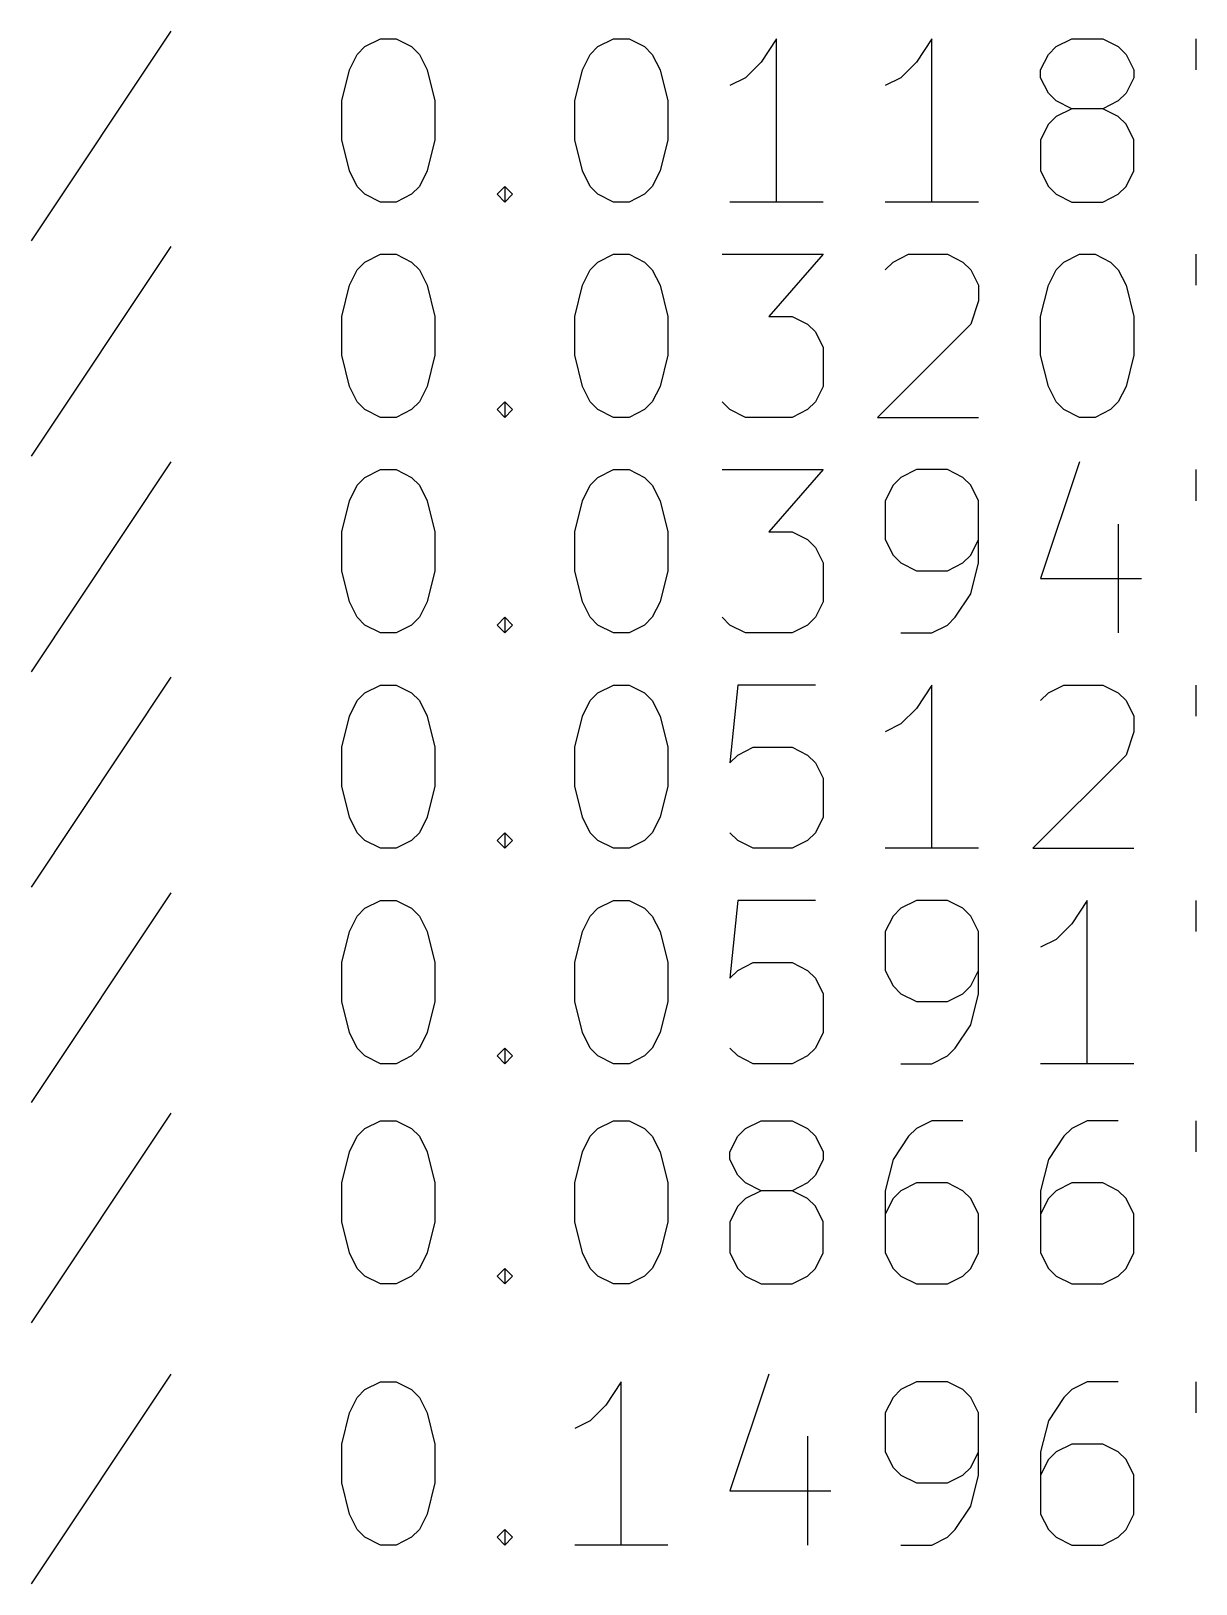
# Model space of a CAD drawing. Extents: x 80 to 226, y -171 to -35.
# Drawn here: x 99.77 to 114.06, y -170.96 to -151.93 of the extents above; entities that cross this region are included whole.
import ezdxf

# ---------------------------------------------------------------- set-up
doc = ezdxf.new("R2010")
doc.units = 0
doc.layers.add('BLACK', color=7, linetype='CONTINUOUS')

msp = doc.modelspace()

# ---------------------------------------------------------------- linework, layer by layer
at = {"layer": 'BLACK', "linetype": 'CONTINUOUS'}
for p, q in [((101.484983, -151.927496), (99.770698, -154.498924)), ((103.865936, -152.117972), (104.056412, -152.022734)), ((104.056412, -152.022734), (104.246889, -152.022734)), ((104.246889, -152.022734), (104.437365, -152.117972)), ((106.723079, -152.117972), (106.913555, -152.022734)), ((106.913555, -152.022734), (107.104032, -152.022734)), ((107.104032, -152.022734), (107.294508, -152.117972)), ((108.913555, -152.022734), (108.723079, -152.308448)), ((108.913555, -154.022734), (108.913555, -152.022734)), ((110.818317, -152.022734), (110.627841, -152.308448)), ((110.818317, -154.022734), (110.818317, -152.022734)), ((112.342127, -152.117972), (112.532603, -152.022734)), ((112.532603, -152.022734), (112.913556, -152.022734)), ((112.913556, -152.022734), (113.104032, -152.117972)), ((114.056413, -152.022734), (114.056413, -152.403686)), ((103.67546, -152.403686), (103.770698, -152.21321)), ((103.770698, -152.21321), (103.865936, -152.117972)), ((104.437365, -152.117972), (104.532603, -152.21321)), ((104.532603, -152.21321), (104.627841, -152.403686)), ((106.532603, -152.403686), (106.627841, -152.21321)), ((106.627841, -152.21321), (106.723079, -152.117972)), ((107.294508, -152.117972), (107.389746, -152.21321)), ((107.389746, -152.21321), (107.484984, -152.403686)), ((112.151651, -152.403686), (112.246889, -152.21321)), ((112.246889, -152.21321), (112.342127, -152.117972)), ((113.104032, -152.117972), (113.19927, -152.21321)), ((113.19927, -152.21321), (113.294508, -152.403686)), ((103.580222, -152.784638), (103.67546, -152.403686)), ((104.627841, -152.403686), (104.723079, -152.784638)), ((106.437365, -152.784638), (106.532603, -152.403686)), ((107.484984, -152.403686), (107.580222, -152.784638)), ((108.723079, -152.308448), (108.532603, -152.498924)), ((110.627841, -152.308448), (110.437365, -152.498924)), ((112.151651, -152.498924), (112.151651, -152.403686)), ((113.294508, -152.403686), (113.294508, -152.498924)), ((108.532603, -152.498924), (108.342127, -152.594162)), ((110.437365, -152.498924), (110.246889, -152.594162)), ((112.246889, -152.6894), (112.151651, -152.498924)), ((113.294508, -152.498924), (113.19927, -152.6894)), ((103.580222, -153.260829), (103.580222, -152.784638)), ((104.723079, -152.784638), (104.723079, -153.260829)), ((106.437365, -153.260829), (106.437365, -152.784638)), ((107.580222, -152.784638), (107.580222, -153.260829)), ((112.342127, -152.784638), (112.246889, -152.6894)), ((112.532603, -152.879876), (112.342127, -152.784638)), ((113.104032, -152.784638), (112.913556, -152.879876)), ((113.19927, -152.6894), (113.104032, -152.784638)), ((112.342127, -152.975115), (112.246889, -153.070353)), ((112.532603, -152.879876), (112.342127, -152.975115)), ((112.913556, -152.879876), (112.532603, -152.879876)), ((113.104032, -152.975115), (112.913556, -152.879876)), ((113.19927, -153.070353), (113.104032, -152.975115)), ((112.246889, -153.070353), (112.151651, -153.260829)), ((113.294508, -153.260829), (113.19927, -153.070353)), ((103.67546, -153.641781), (103.580222, -153.260829)), ((104.723079, -153.260829), (104.627841, -153.641781)), ((106.532603, -153.641781), (106.437365, -153.260829)), ((107.580222, -153.260829), (107.484984, -153.641781)), ((112.151651, -153.260829), (112.151651, -153.641781)), ((113.294508, -153.641781), (113.294508, -153.260829)), ((103.770698, -153.832257), (103.67546, -153.641781)), ((104.627841, -153.641781), (104.532603, -153.832257)), ((106.627841, -153.832257), (106.532603, -153.641781)), ((107.484984, -153.641781), (107.389746, -153.832257)), ((112.151651, -153.641781), (112.246889, -153.832257)), ((113.19927, -153.832257), (113.294508, -153.641781)), ((103.865936, -153.927496), (103.770698, -153.832257)), ((104.056412, -154.022734), (103.865936, -153.927496)), ((104.437365, -153.927496), (104.246889, -154.022734)), ((104.532603, -153.832257), (104.437365, -153.927496)), ((105.484984, -153.927496), (105.580222, -153.832257)), ((105.580222, -154.022734), (105.484984, -153.927496)), ((105.580222, -153.832257), (105.67546, -153.927496)), ((105.580222, -153.832257), (105.580222, -154.022734)), ((105.67546, -153.927496), (105.580222, -154.022734)), ((106.723079, -153.927496), (106.627841, -153.832257)), ((106.913555, -154.022734), (106.723079, -153.927496)), ((107.294508, -153.927496), (107.104032, -154.022734)), ((107.389746, -153.832257), (107.294508, -153.927496)), ((112.246889, -153.832257), (112.342127, -153.927496)), ((112.342127, -153.927496), (112.532603, -154.022734)), ((112.913556, -154.022734), (113.104032, -153.927496)), ((113.104032, -153.927496), (113.19927, -153.832257)), ((104.246889, -154.022734), (104.056412, -154.022734)), ((107.104032, -154.022734), (106.913555, -154.022734)), ((109.484984, -154.022734), (108.342127, -154.022734)), ((111.389746, -154.022734), (110.246889, -154.022734)), ((112.532603, -154.022734), (112.913556, -154.022734)), ((101.484983, -154.567496), (99.770698, -157.138924)), ((103.865936, -154.757972), (104.056412, -154.662734)), ((104.056412, -154.662734), (104.246889, -154.662734)), ((104.246889, -154.662734), (104.437365, -154.757972)), ((106.723079, -154.757972), (106.913555, -154.662734)), ((106.913555, -154.662734), (107.104032, -154.662734)), ((107.104032, -154.662734), (107.294508, -154.757972)), ((108.246889, -154.662734), (109.484984, -154.662734)), ((109.484984, -154.662734), (108.818317, -155.424638)), ((110.342127, -154.757972), (110.532603, -154.662734)), ((110.532603, -154.662734), (111.008794, -154.662734)), ((111.008794, -154.662734), (111.19927, -154.757972)), ((112.437365, -154.757972), (112.627841, -154.662734)), ((112.627841, -154.662734), (112.818318, -154.662734)), ((112.818318, -154.662734), (113.008794, -154.757972)), ((114.056413, -154.662734), (114.056413, -155.043686)), ((103.67546, -155.043686), (103.770698, -154.85321)), ((103.770698, -154.85321), (103.865936, -154.757972)), ((104.437365, -154.757972), (104.532603, -154.85321)), ((104.532603, -154.85321), (104.627841, -155.043686)), ((106.532603, -155.043686), (106.627841, -154.85321)), ((106.627841, -154.85321), (106.723079, -154.757972)), ((107.294508, -154.757972), (107.389746, -154.85321)), ((107.389746, -154.85321), (107.484984, -155.043686)), ((110.246889, -154.85321), (110.342127, -154.757972)), ((111.19927, -154.757972), (111.294508, -154.85321)), ((111.294508, -154.85321), (111.389746, -155.043686)), ((112.246889, -155.043686), (112.342127, -154.85321)), ((112.342127, -154.85321), (112.437365, -154.757972)), ((113.008794, -154.757972), (113.104032, -154.85321)), ((113.104032, -154.85321), (113.19927, -155.043686)), ((103.580222, -155.424638), (103.67546, -155.043686)), ((104.627841, -155.043686), (104.723079, -155.424638)), ((106.437365, -155.424638), (106.532603, -155.043686)), ((107.484984, -155.043686), (107.580222, -155.424638)), ((111.389746, -155.043686), (111.389746, -155.234162)), ((112.151651, -155.424638), (112.246889, -155.043686)), ((113.19927, -155.043686), (113.294508, -155.424638)), ((111.389746, -155.234162), (111.294508, -155.519876)), ((103.580222, -155.900829), (103.580222, -155.424638)), ((104.723079, -155.424638), (104.723079, -155.900829)), ((106.437365, -155.900829), (106.437365, -155.424638)), ((107.580222, -155.424638), (107.580222, -155.900829)), ((108.818317, -155.424638), (109.104032, -155.424638)), ((109.104032, -155.424638), (109.294508, -155.519876)), ((112.151651, -155.900829), (112.151651, -155.424638)), ((113.294508, -155.424638), (113.294508, -155.900829)), ((109.294508, -155.519876), (109.389746, -155.615115)), ((109.389746, -155.615115), (109.484984, -155.805591)), ((111.294508, -155.519876), (110.151651, -156.662734)), ((109.484984, -155.805591), (109.484984, -156.281781)), ((103.67546, -156.281781), (103.580222, -155.900829)), ((104.723079, -155.900829), (104.627841, -156.281781)), ((106.532603, -156.281781), (106.437365, -155.900829)), ((107.580222, -155.900829), (107.484984, -156.281781)), ((112.246889, -156.281781), (112.151651, -155.900829)), ((113.294508, -155.900829), (113.19927, -156.281781)), ((103.770698, -156.472257), (103.67546, -156.281781)), ((104.627841, -156.281781), (104.532603, -156.472257)), ((106.627841, -156.472257), (106.532603, -156.281781)), ((107.484984, -156.281781), (107.389746, -156.472257)), ((109.484984, -156.281781), (109.389746, -156.472257)), ((112.342127, -156.472257), (112.246889, -156.281781)), ((113.19927, -156.281781), (113.104032, -156.472257)), ((103.865936, -156.567496), (103.770698, -156.472257)), ((104.056412, -156.662734), (103.865936, -156.567496)), ((104.437365, -156.567496), (104.246889, -156.662734)), ((104.532603, -156.472257), (104.437365, -156.567496)), ((105.484984, -156.567496), (105.580222, -156.472257)), ((105.580222, -156.662734), (105.484984, -156.567496)), ((105.580222, -156.472257), (105.67546, -156.567496)), ((105.580222, -156.472257), (105.580222, -156.662734)), ((105.67546, -156.567496), (105.580222, -156.662734)), ((106.723079, -156.567496), (106.627841, -156.472257)), ((106.913555, -156.662734), (106.723079, -156.567496)), ((107.294508, -156.567496), (107.104032, -156.662734)), ((107.389746, -156.472257), (107.294508, -156.567496)), ((108.342127, -156.567496), (108.246889, -156.472257)), ((108.532603, -156.662734), (108.342127, -156.567496)), ((109.294508, -156.567496), (109.104032, -156.662734)), ((109.389746, -156.472257), (109.294508, -156.567496)), ((112.437365, -156.567496), (112.342127, -156.472257)), ((112.627841, -156.662734), (112.437365, -156.567496)), ((113.008794, -156.567496), (112.818318, -156.662734)), ((113.104032, -156.472257), (113.008794, -156.567496)), ((104.246889, -156.662734), (104.056412, -156.662734)), ((107.104032, -156.662734), (106.913555, -156.662734)), ((109.104032, -156.662734), (108.532603, -156.662734)), ((110.151651, -156.662734), (111.389746, -156.662734)), ((112.818318, -156.662734), (112.627841, -156.662734)), ((101.484983, -157.207496), (99.770698, -159.778924)), ((103.865936, -157.397972), (104.056412, -157.302734)), ((104.056412, -157.302734), (104.246889, -157.302734)), ((104.246889, -157.302734), (104.437365, -157.397972)), ((106.723079, -157.397972), (106.913555, -157.302734)), ((106.913555, -157.302734), (107.104032, -157.302734)), ((107.104032, -157.302734), (107.294508, -157.397972)), ((108.246889, -157.302734), (109.484984, -157.302734)), ((109.484984, -157.302734), (108.818317, -158.064638)), ((110.627841, -157.302734), (110.437365, -157.397972)), ((111.008794, -157.302734), (110.627841, -157.302734)), ((111.19927, -157.397972), (111.008794, -157.302734)), ((112.627841, -157.207496), (112.151651, -158.636067)), ((114.056413, -157.302734), (114.056413, -157.683686)), ((103.67546, -157.683686), (103.770698, -157.49321)), ((103.770698, -157.49321), (103.865936, -157.397972)), ((104.437365, -157.397972), (104.532603, -157.49321)), ((104.532603, -157.49321), (104.627841, -157.683686)), ((106.532603, -157.683686), (106.627841, -157.49321)), ((106.627841, -157.49321), (106.723079, -157.397972)), ((107.294508, -157.397972), (107.389746, -157.49321)), ((107.389746, -157.49321), (107.484984, -157.683686)), ((110.342127, -157.49321), (110.246889, -157.683686)), ((110.437365, -157.397972), (110.342127, -157.49321)), ((111.294508, -157.49321), (111.19927, -157.397972)), ((111.389746, -157.683686), (111.294508, -157.49321)), ((103.580222, -158.064638), (103.67546, -157.683686)), ((104.627841, -157.683686), (104.723079, -158.064638)), ((106.437365, -158.064638), (106.532603, -157.683686)), ((107.484984, -157.683686), (107.580222, -158.064638)), ((110.246889, -157.683686), (110.246889, -158.159876)), ((111.389746, -158.445591), (111.389746, -157.683686)), ((103.580222, -158.540829), (103.580222, -158.064638)), ((104.723079, -158.064638), (104.723079, -158.540829)), ((106.437365, -158.540829), (106.437365, -158.064638)), ((107.580222, -158.064638), (107.580222, -158.540829)), ((108.818317, -158.064638), (109.104032, -158.064638)), ((109.104032, -158.064638), (109.294508, -158.159876)), ((113.104032, -157.9694), (113.104032, -159.302734)), ((109.294508, -158.159876), (109.389746, -158.255115)), ((109.389746, -158.255115), (109.484984, -158.445591)), ((110.246889, -158.159876), (110.342127, -158.350353)), ((111.294508, -158.350353), (111.389746, -158.159876)), ((109.484984, -158.445591), (109.484984, -158.921781)), ((110.342127, -158.350353), (110.437365, -158.445591)), ((110.437365, -158.445591), (110.627841, -158.540829)), ((111.008794, -158.540829), (111.19927, -158.445591)), ((111.19927, -158.445591), (111.294508, -158.350353)), ((111.294508, -158.826543), (111.389746, -158.445591)), ((103.67546, -158.921781), (103.580222, -158.540829)), ((104.723079, -158.540829), (104.627841, -158.921781)), ((106.532603, -158.921781), (106.437365, -158.540829)), ((107.580222, -158.540829), (107.484984, -158.921781)), ((110.627841, -158.540829), (111.008794, -158.540829)), ((112.151651, -158.636067), (113.389746, -158.636067)), ((111.104032, -159.112257), (111.294508, -158.826543)), ((103.770698, -159.112257), (103.67546, -158.921781)), ((104.627841, -158.921781), (104.532603, -159.112257)), ((106.627841, -159.112257), (106.532603, -158.921781)), ((107.484984, -158.921781), (107.389746, -159.112257)), ((109.484984, -158.921781), (109.389746, -159.112257)), ((103.865936, -159.207496), (103.770698, -159.112257)), ((104.056412, -159.302734), (103.865936, -159.207496)), ((104.437365, -159.207496), (104.246889, -159.302734)), ((104.532603, -159.112257), (104.437365, -159.207496)), ((105.484984, -159.207496), (105.580222, -159.112257)), ((105.580222, -159.302734), (105.484984, -159.207496)), ((105.580222, -159.112257), (105.67546, -159.207496)), ((105.580222, -159.112257), (105.580222, -159.302734)), ((105.67546, -159.207496), (105.580222, -159.302734)), ((106.723079, -159.207496), (106.627841, -159.112257)), ((106.913555, -159.302734), (106.723079, -159.207496)), ((107.294508, -159.207496), (107.104032, -159.302734)), ((107.389746, -159.112257), (107.294508, -159.207496)), ((108.342127, -159.207496), (108.246889, -159.112257)), ((108.532603, -159.302734), (108.342127, -159.207496)), ((109.294508, -159.207496), (109.104032, -159.302734)), ((109.389746, -159.112257), (109.294508, -159.207496)), ((110.818317, -159.302734), (111.008794, -159.207496)), ((111.008794, -159.207496), (111.104032, -159.112257)), ((104.246889, -159.302734), (104.056412, -159.302734)), ((107.104032, -159.302734), (106.913555, -159.302734)), ((109.104032, -159.302734), (108.532603, -159.302734)), ((110.437365, -159.302734), (110.818317, -159.302734)), ((101.484983, -159.847496), (99.770698, -162.418924)), ((103.770698, -160.13321), (103.865936, -160.037972)), ((103.865936, -160.037972), (104.056412, -159.942734)), ((104.056412, -159.942734), (104.246889, -159.942734)), ((104.246889, -159.942734), (104.437365, -160.037972)), ((104.437365, -160.037972), (104.532603, -160.13321)), ((106.627841, -160.13321), (106.723079, -160.037972)), ((106.723079, -160.037972), (106.913555, -159.942734)), ((106.913555, -159.942734), (107.104032, -159.942734)), ((107.104032, -159.942734), (107.294508, -160.037972)), ((107.294508, -160.037972), (107.389746, -160.13321)), ((108.437365, -159.942734), (108.342127, -160.895115)), ((109.389746, -159.942734), (108.437365, -159.942734)), ((110.818317, -159.942734), (110.627841, -160.228448)), ((110.818317, -161.942734), (110.818317, -159.942734)), ((112.151651, -160.13321), (112.246889, -160.037972)), ((112.246889, -160.037972), (112.437365, -159.942734)), ((112.437365, -159.942734), (112.913556, -159.942734)), ((112.913556, -159.942734), (113.104032, -160.037972)), ((113.104032, -160.037972), (113.19927, -160.13321)), ((114.056413, -159.942734), (114.056413, -160.323686)), ((103.67546, -160.323686), (103.770698, -160.13321)), ((104.532603, -160.13321), (104.627841, -160.323686)), ((106.532603, -160.323686), (106.627841, -160.13321)), ((107.389746, -160.13321), (107.484984, -160.323686)), ((110.627841, -160.228448), (110.437365, -160.418924)), ((113.19927, -160.13321), (113.294508, -160.323686)), ((103.580222, -160.704638), (103.67546, -160.323686)), ((104.627841, -160.323686), (104.723079, -160.704638)), ((106.437365, -160.704638), (106.532603, -160.323686)), ((107.484984, -160.323686), (107.580222, -160.704638)), ((110.437365, -160.418924), (110.246889, -160.514162)), ((113.294508, -160.323686), (113.294508, -160.514162)), ((113.294508, -160.514162), (113.19927, -160.799876)), ((103.580222, -161.180829), (103.580222, -160.704638)), ((104.723079, -160.704638), (104.723079, -161.180829)), ((106.437365, -161.180829), (106.437365, -160.704638)), ((107.580222, -160.704638), (107.580222, -161.180829)), ((108.342127, -160.895115), (108.437365, -160.799876)), ((108.437365, -160.799876), (108.627841, -160.704638)), ((108.627841, -160.704638), (109.104032, -160.704638)), ((109.104032, -160.704638), (109.294508, -160.799876)), ((109.294508, -160.799876), (109.389746, -160.895115)), ((113.19927, -160.799876), (112.056413, -161.942734)), ((109.389746, -160.895115), (109.484984, -161.085591)), ((103.67546, -161.561781), (103.580222, -161.180829)), ((104.723079, -161.180829), (104.627841, -161.561781)), ((106.532603, -161.561781), (106.437365, -161.180829)), ((107.580222, -161.180829), (107.484984, -161.561781)), ((109.484984, -161.085591), (109.484984, -161.561781)), ((103.770698, -161.752257), (103.67546, -161.561781)), ((104.627841, -161.561781), (104.532603, -161.752257)), ((106.627841, -161.752257), (106.532603, -161.561781)), ((107.484984, -161.561781), (107.389746, -161.752257)), ((109.484984, -161.561781), (109.389746, -161.752257)), ((103.865936, -161.847496), (103.770698, -161.752257)), ((104.532603, -161.752257), (104.437365, -161.847496)), ((105.484984, -161.847496), (105.580222, -161.752257)), ((105.580222, -161.752257), (105.67546, -161.847496)), ((105.580222, -161.752257), (105.580222, -161.942734)), ((106.723079, -161.847496), (106.627841, -161.752257)), ((107.389746, -161.752257), (107.294508, -161.847496)), ((108.437365, -161.847496), (108.342127, -161.752257)), ((109.389746, -161.752257), (109.294508, -161.847496)), ((104.056412, -161.942734), (103.865936, -161.847496)), ((104.246889, -161.942734), (104.056412, -161.942734)), ((104.437365, -161.847496), (104.246889, -161.942734)), ((105.580222, -161.942734), (105.484984, -161.847496)), ((105.67546, -161.847496), (105.580222, -161.942734)), ((106.913555, -161.942734), (106.723079, -161.847496)), ((107.104032, -161.942734), (106.913555, -161.942734)), ((107.294508, -161.847496), (107.104032, -161.942734)), ((108.627841, -161.942734), (108.437365, -161.847496)), ((109.104032, -161.942734), (108.627841, -161.942734)), ((109.294508, -161.847496), (109.104032, -161.942734)), ((111.389746, -161.942734), (110.246889, -161.942734)), ((112.056413, -161.942734), (113.294508, -161.942734)), ((101.484983, -162.487496), (99.770698, -165.058924)), ((103.770698, -162.77321), (103.865936, -162.677972)), ((103.865936, -162.677972), (104.056412, -162.582734)), ((104.056412, -162.582734), (104.246889, -162.582734)), ((104.246889, -162.582734), (104.437365, -162.677972)), ((104.437365, -162.677972), (104.532603, -162.77321)), ((106.627841, -162.77321), (106.723079, -162.677972)), ((106.723079, -162.677972), (106.913555, -162.582734)), ((106.913555, -162.582734), (107.104032, -162.582734)), ((107.104032, -162.582734), (107.294508, -162.677972)), ((107.294508, -162.677972), (107.389746, -162.77321)), ((108.437365, -162.582734), (108.342127, -163.535115)), ((109.389746, -162.582734), (108.437365, -162.582734)), ((110.437365, -162.677972), (110.342127, -162.77321)), ((110.627841, -162.582734), (110.437365, -162.677972)), ((111.008794, -162.582734), (110.627841, -162.582734)), ((111.19927, -162.677972), (111.008794, -162.582734)), ((111.294508, -162.77321), (111.19927, -162.677972)), ((112.723079, -162.582734), (112.532603, -162.868448)), ((112.723079, -164.582734), (112.723079, -162.582734)), ((114.056413, -162.582734), (114.056413, -162.963686)), ((103.67546, -162.963686), (103.770698, -162.77321)), ((104.532603, -162.77321), (104.627841, -162.963686)), ((106.532603, -162.963686), (106.627841, -162.77321)), ((107.389746, -162.77321), (107.484984, -162.963686)), ((110.342127, -162.77321), (110.246889, -162.963686)), ((111.389746, -162.963686), (111.294508, -162.77321)), ((112.532603, -162.868448), (112.342127, -163.058924)), ((103.580222, -163.344638), (103.67546, -162.963686)), ((104.627841, -162.963686), (104.723079, -163.344638)), ((106.437365, -163.344638), (106.532603, -162.963686)), ((107.484984, -162.963686), (107.580222, -163.344638)), ((110.246889, -162.963686), (110.246889, -163.439876)), ((111.389746, -163.725591), (111.389746, -162.963686)), ((112.342127, -163.058924), (112.151651, -163.154162)), ((103.580222, -163.820829), (103.580222, -163.344638)), ((104.723079, -163.344638), (104.723079, -163.820829)), ((106.437365, -163.820829), (106.437365, -163.344638)), ((107.580222, -163.344638), (107.580222, -163.820829)), ((108.342127, -163.535115), (108.437365, -163.439876)), ((108.437365, -163.439876), (108.627841, -163.344638)), ((108.627841, -163.344638), (109.104032, -163.344638)), ((109.104032, -163.344638), (109.294508, -163.439876)), ((109.294508, -163.439876), (109.389746, -163.535115)), ((110.246889, -163.439876), (110.342127, -163.630353)), ((111.294508, -163.630353), (111.389746, -163.439876)), ((109.389746, -163.535115), (109.484984, -163.725591)), ((110.342127, -163.630353), (110.437365, -163.725591)), ((111.19927, -163.725591), (111.294508, -163.630353)), ((103.67546, -164.201781), (103.580222, -163.820829)), ((104.723079, -163.820829), (104.627841, -164.201781)), ((106.532603, -164.201781), (106.437365, -163.820829)), ((107.580222, -163.820829), (107.484984, -164.201781)), ((109.484984, -163.725591), (109.484984, -164.201781)), ((110.437365, -163.725591), (110.627841, -163.820829)), ((110.627841, -163.820829), (111.008794, -163.820829)), ((111.008794, -163.820829), (111.19927, -163.725591)), ((111.294508, -164.106543), (111.389746, -163.725591)), ((103.770698, -164.392257), (103.67546, -164.201781)), ((104.627841, -164.201781), (104.532603, -164.392257)), ((106.627841, -164.392257), (106.532603, -164.201781)), ((107.484984, -164.201781), (107.389746, -164.392257)), ((109.484984, -164.201781), (109.389746, -164.392257)), ((111.104032, -164.392257), (111.294508, -164.106543)), ((103.865936, -164.487496), (103.770698, -164.392257)), ((104.532603, -164.392257), (104.437365, -164.487496)), ((105.484984, -164.487496), (105.580222, -164.392257)), ((105.580222, -164.392257), (105.67546, -164.487496)), ((105.580222, -164.392257), (105.580222, -164.582734)), ((106.723079, -164.487496), (106.627841, -164.392257)), ((107.389746, -164.392257), (107.294508, -164.487496)), ((108.437365, -164.487496), (108.342127, -164.392257)), ((109.389746, -164.392257), (109.294508, -164.487496)), ((111.008794, -164.487496), (111.104032, -164.392257)), ((104.056412, -164.582734), (103.865936, -164.487496)), ((104.246889, -164.582734), (104.056412, -164.582734)), ((104.437365, -164.487496), (104.246889, -164.582734)), ((105.580222, -164.582734), (105.484984, -164.487496)), ((105.67546, -164.487496), (105.580222, -164.582734)), ((106.913555, -164.582734), (106.723079, -164.487496)), ((107.104032, -164.582734), (106.913555, -164.582734)), ((107.294508, -164.487496), (107.104032, -164.582734)), ((108.627841, -164.582734), (108.437365, -164.487496)), ((109.104032, -164.582734), (108.627841, -164.582734)), ((109.294508, -164.487496), (109.104032, -164.582734)), ((110.437365, -164.582734), (110.818317, -164.582734)), ((110.818317, -164.582734), (111.008794, -164.487496)), ((113.294508, -164.582734), (112.151651, -164.582734)), ((101.484983, -165.187496), (99.770698, -167.758924)), ((103.770698, -165.47321), (103.865936, -165.377972)), ((103.865936, -165.377972), (104.056412, -165.282734)), ((104.056412, -165.282734), (104.246889, -165.282734)), ((104.246889, -165.282734), (104.437365, -165.377972)), ((104.437365, -165.377972), (104.532603, -165.47321)), ((106.627841, -165.47321), (106.723079, -165.377972)), ((106.723079, -165.377972), (106.913555, -165.282734)), ((106.913555, -165.282734), (107.104032, -165.282734)), ((107.104032, -165.282734), (107.294508, -165.377972)), ((107.294508, -165.377972), (107.389746, -165.47321)), ((108.437365, -165.47321), (108.532603, -165.377972)), ((108.532603, -165.377972), (108.723079, -165.282734)), ((108.723079, -165.282734), (109.104032, -165.282734)), ((109.104032, -165.282734), (109.294508, -165.377972)), ((109.294508, -165.377972), (109.389746, -165.47321)), ((110.627841, -165.377972), (110.532603, -165.47321)), ((110.818317, -165.282734), (110.627841, -165.377972)), ((111.19927, -165.282734), (110.818317, -165.282734)), ((112.532603, -165.377972), (112.437365, -165.47321)), ((112.723079, -165.282734), (112.532603, -165.377972)), ((113.104032, -165.282734), (112.723079, -165.282734)), ((114.056413, -165.282734), (114.056413, -165.663686)), ((103.67546, -165.663686), (103.770698, -165.47321)), ((104.532603, -165.47321), (104.627841, -165.663686)), ((106.532603, -165.663686), (106.627841, -165.47321)), ((107.389746, -165.47321), (107.484984, -165.663686)), ((108.342127, -165.663686), (108.437365, -165.47321)), ((109.389746, -165.47321), (109.484984, -165.663686)), ((110.532603, -165.47321), (110.342127, -165.758924)), ((112.437365, -165.47321), (112.246889, -165.758924)), ((103.580222, -166.044638), (103.67546, -165.663686)), ((104.627841, -165.663686), (104.723079, -166.044638)), ((106.437365, -166.044638), (106.532603, -165.663686)), ((107.484984, -165.663686), (107.580222, -166.044638)), ((108.342127, -165.758924), (108.342127, -165.663686)), ((108.437365, -165.9494), (108.342127, -165.758924)), ((109.484984, -165.758924), (109.389746, -165.9494)), ((109.484984, -165.663686), (109.484984, -165.758924)), ((110.342127, -165.758924), (110.246889, -166.139876)), ((112.246889, -165.758924), (112.151651, -166.139876)), ((108.532603, -166.044638), (108.437365, -165.9494)), ((109.389746, -165.9494), (109.294508, -166.044638)), ((103.580222, -166.520829), (103.580222, -166.044638)), ((104.723079, -166.044638), (104.723079, -166.520829)), ((106.437365, -166.520829), (106.437365, -166.044638)), ((107.580222, -166.044638), (107.580222, -166.520829)), ((108.723079, -166.139876), (108.532603, -166.044638)), ((108.723079, -166.139876), (108.532603, -166.235115)), ((109.104032, -166.139876), (108.723079, -166.139876)), ((109.294508, -166.044638), (109.104032, -166.139876)), ((109.294508, -166.235115), (109.104032, -166.139876)), ((110.246889, -166.139876), (110.246889, -166.901781)), ((110.437365, -166.139876), (110.342127, -166.235115)), ((110.627841, -166.044638), (110.437365, -166.139876)), ((111.008794, -166.044638), (110.627841, -166.044638)), ((111.19927, -166.139876), (111.008794, -166.044638)), ((111.294508, -166.235115), (111.19927, -166.139876)), ((112.151651, -166.139876), (112.151651, -166.901781)), ((112.342127, -166.139876), (112.246889, -166.235115)), ((112.532603, -166.044638), (112.342127, -166.139876)), ((112.913556, -166.044638), (112.532603, -166.044638)), ((113.104032, -166.139876), (112.913556, -166.044638)), ((113.19927, -166.235115), (113.104032, -166.139876)), ((108.437365, -166.330353), (108.342127, -166.520829)), ((108.532603, -166.235115), (108.437365, -166.330353)), ((109.389746, -166.330353), (109.294508, -166.235115)), ((109.484984, -166.520829), (109.389746, -166.330353)), ((110.342127, -166.235115), (110.246889, -166.425591)), ((111.389746, -166.425591), (111.294508, -166.235115)), ((112.246889, -166.235115), (112.151651, -166.425591)), ((113.294508, -166.425591), (113.19927, -166.235115)), ((103.67546, -166.901781), (103.580222, -166.520829)), ((104.723079, -166.520829), (104.627841, -166.901781)), ((106.532603, -166.901781), (106.437365, -166.520829)), ((107.580222, -166.520829), (107.484984, -166.901781)), ((108.342127, -166.520829), (108.342127, -166.901781)), ((109.484984, -166.901781), (109.484984, -166.520829)), ((111.389746, -166.901781), (111.389746, -166.425591)), ((113.294508, -166.901781), (113.294508, -166.425591)), ((103.770698, -167.092257), (103.67546, -166.901781)), ((104.627841, -166.901781), (104.532603, -167.092257)), ((106.627841, -167.092257), (106.532603, -166.901781)), ((107.484984, -166.901781), (107.389746, -167.092257)), ((108.342127, -166.901781), (108.437365, -167.092257)), ((109.389746, -167.092257), (109.484984, -166.901781)), ((110.246889, -166.901781), (110.342127, -167.092257)), ((111.294508, -167.092257), (111.389746, -166.901781)), ((112.151651, -166.901781), (112.246889, -167.092257)), ((113.19927, -167.092257), (113.294508, -166.901781)), ((103.865936, -167.187496), (103.770698, -167.092257)), ((104.532603, -167.092257), (104.437365, -167.187496)), ((105.484984, -167.187496), (105.580222, -167.092257)), ((105.580222, -167.092257), (105.67546, -167.187496)), ((105.580222, -167.092257), (105.580222, -167.282734)), ((106.723079, -167.187496), (106.627841, -167.092257)), ((107.389746, -167.092257), (107.294508, -167.187496)), ((108.437365, -167.092257), (108.532603, -167.187496)), ((109.294508, -167.187496), (109.389746, -167.092257)), ((110.342127, -167.092257), (110.437365, -167.187496)), ((111.19927, -167.187496), (111.294508, -167.092257)), ((112.246889, -167.092257), (112.342127, -167.187496)), ((113.104032, -167.187496), (113.19927, -167.092257)), ((104.056412, -167.282734), (103.865936, -167.187496)), ((104.246889, -167.282734), (104.056412, -167.282734)), ((104.437365, -167.187496), (104.246889, -167.282734)), ((105.580222, -167.282734), (105.484984, -167.187496)), ((105.67546, -167.187496), (105.580222, -167.282734)), ((106.913555, -167.282734), (106.723079, -167.187496)), ((107.104032, -167.282734), (106.913555, -167.282734)), ((107.294508, -167.187496), (107.104032, -167.282734)), ((108.532603, -167.187496), (108.723079, -167.282734)), ((108.723079, -167.282734), (109.104032, -167.282734)), ((109.104032, -167.282734), (109.294508, -167.187496)), ((110.437365, -167.187496), (110.627841, -167.282734)), ((110.627841, -167.282734), (111.008794, -167.282734)), ((111.008794, -167.282734), (111.19927, -167.187496)), ((112.342127, -167.187496), (112.532603, -167.282734)), ((112.532603, -167.282734), (112.913556, -167.282734)), ((112.913556, -167.282734), (113.104032, -167.187496)), ((101.484983, -168.387496), (99.770698, -170.958924)), ((108.818317, -168.387496), (108.342127, -169.816067)), ((103.770698, -168.67321), (103.865936, -168.577972)), ((103.865936, -168.577972), (104.056412, -168.482734)), ((104.056412, -168.482734), (104.246889, -168.482734)), ((104.246889, -168.482734), (104.437365, -168.577972)), ((104.437365, -168.577972), (104.532603, -168.67321)), ((107.008793, -168.482734), (106.818317, -168.768448)), ((107.008793, -170.482734), (107.008793, -168.482734)), ((110.437365, -168.577972), (110.342127, -168.67321)), ((110.627841, -168.482734), (110.437365, -168.577972)), ((111.008794, -168.482734), (110.627841, -168.482734)), ((111.19927, -168.577972), (111.008794, -168.482734)), ((111.294508, -168.67321), (111.19927, -168.577972)), ((112.532603, -168.577972), (112.437365, -168.67321)), ((112.723079, -168.482734), (112.532603, -168.577972)), ((113.104032, -168.482734), (112.723079, -168.482734)), ((114.056413, -168.482734), (114.056413, -168.863686)), ((103.67546, -168.863686), (103.770698, -168.67321)), ((104.532603, -168.67321), (104.627841, -168.863686)), ((106.818317, -168.768448), (106.627841, -168.958924)), ((110.342127, -168.67321), (110.246889, -168.863686)), ((111.389746, -168.863686), (111.294508, -168.67321)), ((112.437365, -168.67321), (112.246889, -168.958924)), ((103.580222, -169.244638), (103.67546, -168.863686)), ((104.627841, -168.863686), (104.723079, -169.244638)), ((106.627841, -168.958924), (106.437365, -169.054162)), ((110.246889, -168.863686), (110.246889, -169.339876)), ((111.389746, -169.625591), (111.389746, -168.863686)), ((112.246889, -168.958924), (112.151651, -169.339876)), ((109.294508, -169.1494), (109.294508, -170.482734)), ((103.580222, -169.720829), (103.580222, -169.244638)), ((104.723079, -169.244638), (104.723079, -169.720829)), ((110.246889, -169.339876), (110.342127, -169.530353)), ((111.294508, -169.530353), (111.389746, -169.339876)), ((112.151651, -169.339876), (112.151651, -170.101781)), ((112.342127, -169.339876), (112.246889, -169.435115)), ((112.532603, -169.244638), (112.342127, -169.339876)), ((112.913556, -169.244638), (112.532603, -169.244638)), ((113.104032, -169.339876), (112.913556, -169.244638)), ((113.19927, -169.435115), (113.104032, -169.339876)), ((110.342127, -169.530353), (110.437365, -169.625591)), ((111.19927, -169.625591), (111.294508, -169.530353)), ((112.246889, -169.435115), (112.151651, -169.625591)), ((113.294508, -169.625591), (113.19927, -169.435115)), ((103.67546, -170.101781), (103.580222, -169.720829)), ((104.723079, -169.720829), (104.627841, -170.101781)), ((110.437365, -169.625591), (110.627841, -169.720829)), ((110.627841, -169.720829), (111.008794, -169.720829)), ((111.008794, -169.720829), (111.19927, -169.625591)), ((111.294508, -170.006543), (111.389746, -169.625591)), ((113.294508, -170.101781), (113.294508, -169.625591)), ((108.342127, -169.816067), (109.580222, -169.816067)), ((103.770698, -170.292257), (103.67546, -170.101781)), ((104.627841, -170.101781), (104.532603, -170.292257)), ((111.104032, -170.292257), (111.294508, -170.006543)), ((112.151651, -170.101781), (112.246889, -170.292257)), ((113.19927, -170.292257), (113.294508, -170.101781)), ((103.865936, -170.387496), (103.770698, -170.292257)), ((104.532603, -170.292257), (104.437365, -170.387496)), ((105.484984, -170.387496), (105.580222, -170.292257)), ((105.580222, -170.292257), (105.67546, -170.387496)), ((105.580222, -170.292257), (105.580222, -170.482734)), ((111.008794, -170.387496), (111.104032, -170.292257)), ((112.246889, -170.292257), (112.342127, -170.387496)), ((113.104032, -170.387496), (113.19927, -170.292257)), ((104.056412, -170.482734), (103.865936, -170.387496)), ((104.246889, -170.482734), (104.056412, -170.482734)), ((104.437365, -170.387496), (104.246889, -170.482734)), ((105.580222, -170.482734), (105.484984, -170.387496)), ((105.67546, -170.387496), (105.580222, -170.482734)), ((107.580222, -170.482734), (106.437365, -170.482734)), ((110.437365, -170.482734), (110.818317, -170.482734)), ((110.818317, -170.482734), (111.008794, -170.387496)), ((112.342127, -170.387496), (112.532603, -170.482734)), ((112.532603, -170.482734), (112.913556, -170.482734)), ((112.913556, -170.482734), (113.104032, -170.387496))]:
    msp.add_line(p, q, dxfattribs=at)

doc.saveas('drawing.dxf')
